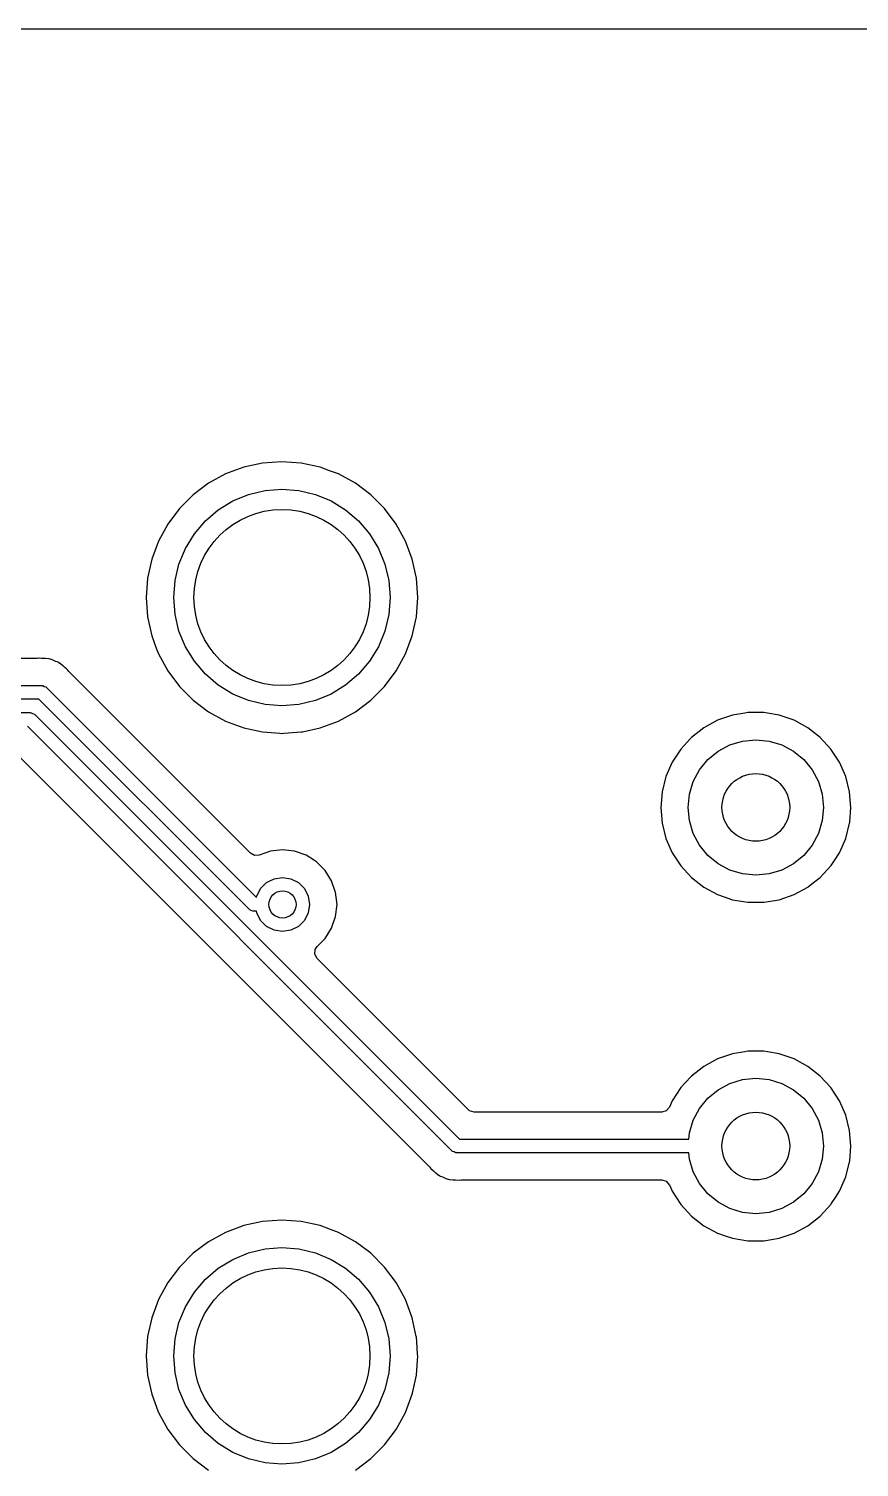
# Model space of a CAD drawing. Extents: x 0.71 to 7.56, y -5.16 to -0.79.
# Drawn here: x 5.473 to 5.956, y -1.624 to -0.787 of the extents above; entities that cross this region are included whole.
import ezdxf

# ---------------------------------------------------------------- set-up
doc = ezdxf.new("R2010")
doc.units = 0
doc.header["$MEASUREMENT"] = 0
doc.layers.add('BLACK', color=7, linetype='CONTINUOUS')

msp = doc.modelspace()

# ---------------------------------------------------------------- linework, layer by layer
at = {"layer": 'BLACK', "linetype": 'CONTINUOUS'}
for p, q in [((5.12299, -0.787421), (7.3621, -0.787421)), ((5.59783, -1.04235), (5.58728, -1.04628)), ((5.60884, -1.03995), (5.59783, -1.04235)), ((5.62008, -1.03915), (5.60884, -1.03995)), ((5.63132, -1.03995), (5.62008, -1.03915)), ((5.62008, -1.03915), (5.62008, -1.03915)), ((5.64232, -1.04235), (5.63132, -1.03995)), ((5.64771, -1.04435), (5.64232, -1.04235)), ((5.64232, -1.04235), (5.64232, -1.04235)), ((5.64232, -1.04235), (5.64232, -1.04235)), ((5.65288, -1.04628), (5.64771, -1.04435)), ((5.57739, -1.05168), (5.56837, -1.05844)), ((5.58728, -1.04628), (5.57739, -1.05168)), ((5.57739, -1.05168), (5.57739, -1.05168)), ((5.66277, -1.05168), (5.65288, -1.04628)), ((5.65288, -1.04628), (5.65288, -1.04628)), ((5.67179, -1.05844), (5.66277, -1.05168)), ((5.66277, -1.05168), (5.66277, -1.05168)), ((5.56837, -1.05844), (5.5604, -1.0664)), ((5.56837, -1.05844), (5.56837, -1.05844)), ((5.58305, -1.06715), (5.59148, -1.06198)), ((5.59148, -1.06198), (5.60061, -1.0582)), ((5.60061, -1.0582), (5.61022, -1.05589)), ((5.61022, -1.05589), (5.62008, -1.05512)), ((5.62008, -1.05512), (5.62993, -1.05589)), ((5.62993, -1.05589), (5.63954, -1.0582)), ((5.63954, -1.0582), (5.64868, -1.06198)), ((5.64868, -1.06198), (5.6571, -1.06715)), ((5.67975, -1.0664), (5.67179, -1.05844)), ((5.67179, -1.05844), (5.67179, -1.05844)), ((5.5604, -1.0664), (5.55365, -1.07542)), ((5.5604, -1.0664), (5.5604, -1.0664)), ((5.57554, -1.07357), (5.58305, -1.06715)), ((5.6571, -1.06715), (5.66462, -1.07357)), ((5.6865, -1.07542), (5.67975, -1.0664)), ((5.67975, -1.0664), (5.67975, -1.0664)), ((5.55365, -1.07542), (5.54825, -1.08531)), ((5.55365, -1.07542), (5.55365, -1.07542)), ((5.56912, -1.08108), (5.57554, -1.07357)), ((5.66462, -1.07357), (5.67104, -1.08108)), ((5.68651, -1.07542), (5.6865, -1.07542)), ((5.69007, -1.08194), (5.68651, -1.07542)), ((5.54825, -1.08531), (5.54432, -1.09586)), ((5.56395, -1.08951), (5.56912, -1.08108)), ((5.67104, -1.08108), (5.67621, -1.08951)), ((5.6919, -1.08531), (5.69007, -1.08194)), ((5.69584, -1.09586), (5.6919, -1.08531)), ((5.56017, -1.09864), (5.56395, -1.08951)), ((5.67621, -1.08951), (5.67999, -1.09864)), ((5.54432, -1.09586), (5.54192, -1.10687)), ((5.55786, -1.10826), (5.56017, -1.09864)), ((5.67999, -1.09864), (5.6823, -1.10826)), ((5.69822, -1.10678), (5.69584, -1.09586)), ((5.69584, -1.09586), (5.69584, -1.09586)), ((5.69584, -1.09586), (5.69584, -1.09586)), ((5.54192, -1.10687), (5.54112, -1.11811)), ((5.55709, -1.11811), (5.55786, -1.10826)), ((5.6823, -1.10826), (5.68307, -1.11811)), ((5.69824, -1.10687), (5.69822, -1.10678)), ((5.69904, -1.11811), (5.69824, -1.10687)), ((5.54112, -1.11811), (5.54112, -1.11811)), ((5.54112, -1.11811), (5.54192, -1.12935)), ((5.55786, -1.12796), (5.55709, -1.11811)), ((5.68307, -1.11811), (5.6823, -1.12796)), ((5.69824, -1.12935), (5.69904, -1.11811)), ((5.56017, -1.13758), (5.55786, -1.12796)), ((5.6823, -1.12796), (5.67999, -1.13758)), ((5.54192, -1.12935), (5.54432, -1.14036)), ((5.69584, -1.14036), (5.69824, -1.12935)), ((5.69824, -1.12935), (5.69824, -1.12935)), ((5.69824, -1.12935), (5.69824, -1.12935)), ((5.54432, -1.14036), (5.54432, -1.14036)), ((5.54432, -1.14036), (5.54432, -1.14036)), ((5.54432, -1.14036), (5.54699, -1.14752)), ((5.56395, -1.14671), (5.56017, -1.13758)), ((5.67999, -1.13758), (5.67621, -1.14671)), ((5.6919, -1.15091), (5.69584, -1.14036)), ((5.69584, -1.14036), (5.69584, -1.14036)), ((5.47771, -1.15352), (5.26666, -1.15352)), ((5.47875, -1.15341), (5.47771, -1.15352)), ((5.47894, -1.15337), (5.47875, -1.15341)), ((5.48028, -1.15347), (5.47894, -1.15337)), ((5.47894, -1.15337), (5.47894, -1.15337)), ((5.48097, -1.15352), (5.48028, -1.15347)), ((5.48115, -1.15352), (5.48097, -1.15352)), ((5.48177, -1.15352), (5.48115, -1.15352)), ((5.48238, -1.15361), (5.48177, -1.15352)), ((5.48255, -1.15363), (5.48238, -1.15361)), ((5.48459, -1.15378), (5.48255, -1.15363)), ((5.48477, -1.15384), (5.48459, -1.15378)), ((5.48578, -1.1541), (5.48477, -1.15384)), ((5.48596, -1.15413), (5.48578, -1.1541)), ((5.48782, -1.15498), (5.48596, -1.15413)), ((5.48596, -1.15413), (5.48596, -1.15413)), ((5.54699, -1.14752), (5.54825, -1.15091)), ((5.54825, -1.15091), (5.55365, -1.1608)), ((5.56912, -1.15514), (5.56395, -1.14671)), ((5.67621, -1.14671), (5.67104, -1.15514)), ((5.6865, -1.1608), (5.6919, -1.15091)), ((5.48798, -1.15504), (5.48782, -1.15498)), ((5.4899, -1.15576), (5.48798, -1.15504)), ((5.49005, -1.15587), (5.4899, -1.15576)), ((5.4899, -1.15576), (5.4899, -1.15576)), ((5.49095, -1.1564), (5.49005, -1.15587)), ((5.49112, -1.15648), (5.49095, -1.1564)), ((5.49266, -1.15782), (5.49112, -1.15648)), ((5.49112, -1.15648), (5.49112, -1.15648)), ((5.49112, -1.15648), (5.49112, -1.15648)), ((5.4928, -1.15793), (5.49266, -1.15782)), ((5.49304, -1.15811), (5.4928, -1.15793)), ((5.49329, -1.1583), (5.49304, -1.15811)), ((5.49373, -1.15874), (5.49329, -1.1583)), ((5.49329, -1.1583), (5.49329, -1.1583)), ((5.49386, -1.15885), (5.49373, -1.15874)), ((5.49471, -1.15959), (5.49386, -1.15885)), ((5.4954, -1.16019), (5.49471, -1.15959)), ((5.4955, -1.16035), (5.4954, -1.16019)), ((5.4954, -1.16019), (5.4954, -1.16019)), ((5.49616, -1.16116), (5.4955, -1.16035)), ((5.55003, -1.21504), (5.49616, -1.16116)), ((5.55365, -1.1608), (5.55365, -1.1608)), ((5.55365, -1.1608), (5.5604, -1.16982)), ((5.57554, -1.16265), (5.56912, -1.15514)), ((5.67104, -1.15514), (5.66462, -1.16265)), ((5.67975, -1.16982), (5.6865, -1.1608)), ((5.26402, -1.16929), (5.48036, -1.16929)), ((5.48036, -1.16929), (5.48066, -1.16939)), ((5.48066, -1.16939), (5.48097, -1.16934)), ((5.48097, -1.16934), (5.48179, -1.16976)), ((5.48179, -1.16976), (5.48267, -1.17004)), ((5.48267, -1.17004), (5.48286, -1.1703)), ((5.48286, -1.1703), (5.48314, -1.17044)), ((5.48314, -1.17044), (5.60525, -1.29256)), ((5.5604, -1.16982), (5.5604, -1.16982)), ((5.5604, -1.16982), (5.56837, -1.17778)), ((5.58305, -1.16907), (5.57554, -1.16265)), ((5.59148, -1.17424), (5.58305, -1.16907)), ((5.6571, -1.16907), (5.64868, -1.17424)), ((5.66462, -1.16265), (5.6571, -1.16907)), ((5.67179, -1.17779), (5.67975, -1.16982)), ((5.47873, -1.17717), (5.26565, -1.17717)), ((5.60091, -1.29935), (5.47873, -1.17717)), ((5.56837, -1.17778), (5.56837, -1.17779)), ((5.56837, -1.17779), (5.57739, -1.18454)), ((5.60061, -1.17802), (5.59148, -1.17424)), ((5.61022, -1.18033), (5.60061, -1.17802)), ((5.63954, -1.17802), (5.62993, -1.18033)), ((5.64868, -1.17424), (5.63954, -1.17802)), ((5.66277, -1.18454), (5.67179, -1.17779)), ((5.27992, -1.18504), (5.47362, -1.18504)), ((5.47362, -1.18504), (5.47392, -1.18514)), ((5.47392, -1.18514), (5.47424, -1.18509)), ((5.47424, -1.18509), (5.47506, -1.18551)), ((5.47506, -1.18551), (5.47594, -1.18579)), ((5.47594, -1.18579), (5.47612, -1.18605)), ((5.47612, -1.18605), (5.47641, -1.18619)), ((5.47641, -1.18619), (5.72328, -1.43307)), ((5.57739, -1.18454), (5.57739, -1.18454)), ((5.57739, -1.18454), (5.58728, -1.18994)), ((5.62008, -1.1811), (5.61022, -1.18033)), ((5.62993, -1.18033), (5.62008, -1.1811)), ((5.65288, -1.18994), (5.66277, -1.18454)), ((5.88209, -1.18652), (5.87345, -1.18949)), ((5.8893, -1.18532), (5.88209, -1.18652)), ((5.8911, -1.18502), (5.8893, -1.18532)), ((5.90024, -1.18502), (5.8911, -1.18502)), ((5.90249, -1.1854), (5.90024, -1.18502)), ((5.90925, -1.18652), (5.90249, -1.1854)), ((5.91789, -1.18949), (5.90925, -1.18652)), ((5.71887, -1.43979), (5.47199, -1.19291)), ((5.58728, -1.18994), (5.58728, -1.18994)), ((5.58728, -1.18994), (5.58728, -1.18994)), ((5.58728, -1.18994), (5.58728, -1.18994)), ((5.58728, -1.18994), (5.59783, -1.19387)), ((5.59783, -1.19387), (5.59783, -1.19387)), ((5.59783, -1.19387), (5.59783, -1.19387)), ((5.59783, -1.19387), (5.60884, -1.19627)), ((5.63205, -1.19611), (5.64232, -1.19387)), ((5.64232, -1.19387), (5.65288, -1.18994)), ((5.64232, -1.19387), (5.64232, -1.19387)), ((5.64232, -1.19387), (5.64232, -1.19387)), ((5.86541, -1.19384), (5.8582, -1.19945)), ((5.87344, -1.18949), (5.86541, -1.19384)), ((5.86541, -1.19384), (5.86541, -1.19384)), ((5.87345, -1.18949), (5.87344, -1.18949)), ((5.92593, -1.19384), (5.91789, -1.18949)), ((5.91789, -1.18949), (5.91789, -1.18949)), ((5.93314, -1.19945), (5.92593, -1.19384)), ((5.92593, -1.19384), (5.92593, -1.19384)), ((5.60884, -1.19627), (5.60884, -1.19627)), ((5.60884, -1.19627), (5.60884, -1.19627)), ((5.60884, -1.19627), (5.61883, -1.19698)), ((5.61883, -1.19698), (5.62008, -1.19707)), ((5.62008, -1.19707), (5.6212, -1.19699)), ((5.62008, -1.19707), (5.62008, -1.19707)), ((5.62008, -1.19707), (5.62008, -1.19707)), ((5.6212, -1.19699), (5.63132, -1.19627)), ((5.63132, -1.19627), (5.63205, -1.19611)), ((5.85765, -1.20005), (5.85201, -1.20618)), ((5.8582, -1.19945), (5.85765, -1.20005)), ((5.8582, -1.19945), (5.8582, -1.19945)), ((5.8582, -1.19945), (5.8582, -1.19945)), ((5.8582, -1.19945), (5.8582, -1.19945)), ((5.8738, -1.20742), (5.8806, -1.20378)), ((5.8806, -1.20378), (5.88799, -1.20154)), ((5.88799, -1.20154), (5.89567, -1.20079)), ((5.89567, -1.20079), (5.90335, -1.20154)), ((5.90335, -1.20154), (5.91074, -1.20378)), ((5.91074, -1.20378), (5.91754, -1.20742)), ((5.93933, -1.20618), (5.93314, -1.19945)), ((5.93314, -1.19945), (5.93314, -1.19945)), ((5.93314, -1.19945), (5.93314, -1.19945)), ((5.46689, -1.21011), (5.70585, -1.44907)), ((5.85201, -1.20618), (5.84701, -1.21382)), ((5.86293, -1.21828), (5.86783, -1.21232)), ((5.86783, -1.21232), (5.8738, -1.20742)), ((5.91754, -1.20742), (5.92351, -1.21232)), ((5.92351, -1.21232), (5.9284, -1.21828)), ((5.94433, -1.21382), (5.93933, -1.20618)), ((5.93933, -1.20618), (5.93933, -1.20618)), ((5.93933, -1.20618), (5.93933, -1.20618)), ((5.57515, -1.24016), (5.55003, -1.21504)), ((5.84701, -1.21382), (5.84334, -1.22219)), ((5.8593, -1.22509), (5.86293, -1.21828)), ((5.9284, -1.21828), (5.93204, -1.22509)), ((5.948, -1.22219), (5.94433, -1.21382)), ((5.84334, -1.22219), (5.8411, -1.23105)), ((5.85706, -1.23248), (5.8593, -1.22509)), ((5.93204, -1.22509), (5.93428, -1.23248)), ((5.95024, -1.23105), (5.948, -1.22219)), ((5.8411, -1.23105), (5.84034, -1.24016)), ((5.8411, -1.23105), (5.8411, -1.23105)), ((5.8563, -1.24016), (5.85706, -1.23248)), ((5.93428, -1.23248), (5.93504, -1.24016)), ((5.951, -1.24016), (5.95024, -1.23105)), ((5.95024, -1.23105), (5.95024, -1.23105)), ((5.60175, -1.26676), (5.57515, -1.24016)), ((5.84034, -1.24016), (5.84034, -1.24016)), ((5.84034, -1.24016), (5.8411, -1.24926)), ((5.85706, -1.24784), (5.8563, -1.24016)), ((5.93504, -1.24016), (5.93428, -1.24784)), ((5.95029, -1.24873), (5.951, -1.24016)), ((5.951, -1.24016), (5.951, -1.24016)), ((5.8411, -1.24926), (5.8411, -1.24926)), ((5.8411, -1.24926), (5.84334, -1.25812)), ((5.8593, -1.25522), (5.85706, -1.24784)), ((5.93428, -1.24784), (5.93204, -1.25522)), ((5.948, -1.25812), (5.95024, -1.24926)), ((5.95024, -1.24926), (5.95029, -1.24873)), ((5.84334, -1.25812), (5.84701, -1.26649)), ((5.86293, -1.26203), (5.8593, -1.25522)), ((5.86783, -1.268), (5.86293, -1.26203)), ((5.9284, -1.26203), (5.92351, -1.268)), ((5.93204, -1.25522), (5.9284, -1.26203)), ((5.94433, -1.26649), (5.948, -1.25812)), ((5.60407, -1.26805), (5.60175, -1.26676)), ((5.60682, -1.26791), (5.60407, -1.26805)), ((5.61331, -1.26564), (5.60682, -1.26791)), ((5.62037, -1.26485), (5.61331, -1.26564)), ((5.61331, -1.26564), (5.61331, -1.26564)), ((5.62742, -1.26564), (5.62037, -1.26485)), ((5.62037, -1.26485), (5.62037, -1.26485)), ((5.63413, -1.26799), (5.62742, -1.26564)), ((5.62742, -1.26564), (5.62742, -1.26564)), ((5.63902, -1.27106), (5.63413, -1.26799)), ((5.64014, -1.27177), (5.63902, -1.27106)), ((5.84701, -1.26649), (5.85201, -1.27414)), ((5.8738, -1.27289), (5.86783, -1.268)), ((5.92351, -1.268), (5.91754, -1.27289)), ((5.93948, -1.27391), (5.94134, -1.27106)), ((5.94134, -1.27106), (5.94433, -1.26649)), ((5.64516, -1.27679), (5.64014, -1.27177)), ((5.64894, -1.2828), (5.64516, -1.27679)), ((5.85201, -1.27414), (5.85201, -1.27414)), ((5.85201, -1.27414), (5.85201, -1.27414)), ((5.85201, -1.27414), (5.8582, -1.28086)), ((5.8806, -1.27653), (5.8738, -1.27289)), ((5.88799, -1.27877), (5.8806, -1.27653)), ((5.89567, -1.27953), (5.88799, -1.27877)), ((5.90335, -1.27877), (5.89567, -1.27953)), ((5.91074, -1.27653), (5.90335, -1.27877)), ((5.91754, -1.27289), (5.91074, -1.27653)), ((5.93314, -1.28086), (5.93933, -1.27414)), ((5.93933, -1.27414), (5.93948, -1.27391)), ((5.60539, -1.2917), (5.60763, -1.28731)), ((5.60763, -1.28731), (5.61111, -1.28382)), ((5.61111, -1.28382), (5.6155, -1.28159)), ((5.6155, -1.28159), (5.62037, -1.28082)), ((5.62037, -1.28082), (5.62523, -1.28159)), ((5.62523, -1.28159), (5.62962, -1.28382)), ((5.62962, -1.28382), (5.63311, -1.28731)), ((5.63311, -1.28731), (5.63534, -1.2917)), ((5.6511, -1.28897), (5.64894, -1.2828)), ((5.8582, -1.28086), (5.8582, -1.28086)), ((5.8582, -1.28086), (5.8582, -1.28086)), ((5.8582, -1.28086), (5.86541, -1.28647)), ((5.86541, -1.28647), (5.86541, -1.28648)), ((5.86541, -1.28648), (5.86541, -1.28648)), ((5.86541, -1.28648), (5.87344, -1.29082)), ((5.91789, -1.29082), (5.92593, -1.28648)), ((5.92593, -1.28648), (5.92619, -1.28628)), ((5.92619, -1.28628), (5.9293, -1.28386)), ((5.9293, -1.28386), (5.93314, -1.28086)), ((5.60525, -1.29256), (5.60539, -1.2917)), ((5.63534, -1.2917), (5.63611, -1.29656)), ((5.65129, -1.28951), (5.6511, -1.28897)), ((5.65208, -1.29656), (5.65129, -1.28951)), ((5.65129, -1.28951), (5.65129, -1.28951)), ((5.87344, -1.29082), (5.87731, -1.29215)), ((5.87731, -1.29215), (5.88209, -1.29379)), ((5.88209, -1.29379), (5.88209, -1.29379)), ((5.88209, -1.29379), (5.88209, -1.29379)), ((5.88209, -1.29379), (5.8911, -1.2953)), ((5.8911, -1.2953), (5.8911, -1.2953)), ((5.8911, -1.2953), (5.90024, -1.2953)), ((5.90024, -1.2953), (5.90925, -1.29379)), ((5.90024, -1.2953), (5.90024, -1.2953)), ((5.90925, -1.29379), (5.91789, -1.29082)), ((5.60119, -1.29949), (5.60091, -1.29935)), ((5.60138, -1.29975), (5.60119, -1.29949)), ((5.60225, -1.30003), (5.60138, -1.29975)), ((5.60307, -1.30045), (5.60225, -1.30003)), ((5.60339, -1.3004), (5.60307, -1.30045)), ((5.60369, -1.3005), (5.60339, -1.3004)), ((5.60524, -1.3005), (5.60369, -1.3005)), ((5.60539, -1.30143), (5.60524, -1.3005)), ((5.60763, -1.30582), (5.60539, -1.30143)), ((5.63534, -1.30143), (5.63311, -1.30582)), ((5.63611, -1.29656), (5.63534, -1.30143)), ((5.64894, -1.31032), (5.65129, -1.30362)), ((5.65129, -1.30362), (5.65208, -1.29656)), ((5.65129, -1.30362), (5.65129, -1.30362)), ((5.65208, -1.29656), (5.65208, -1.29656)), ((5.61111, -1.3093), (5.60763, -1.30582)), ((5.6155, -1.31154), (5.61111, -1.3093)), ((5.62037, -1.31231), (5.6155, -1.31154)), ((5.62523, -1.31154), (5.62037, -1.31231)), ((5.62962, -1.3093), (5.62523, -1.31154)), ((5.63311, -1.30582), (5.62962, -1.3093)), ((5.64516, -1.31634), (5.64894, -1.31032)), ((5.63934, -1.32279), (5.64046, -1.32104)), ((5.64046, -1.32104), (5.64278, -1.31872)), ((5.64278, -1.31872), (5.64516, -1.31634)), ((5.63914, -1.32553), (5.63934, -1.32279)), ((5.64046, -1.32795), (5.63914, -1.32553)), ((5.72839, -1.41587), (5.64046, -1.32795)), ((5.87344, -1.38634), (5.86541, -1.39069)), ((5.87345, -1.38634), (5.87344, -1.38634)), ((5.88209, -1.38337), (5.87345, -1.38634)), ((5.8893, -1.38217), (5.88209, -1.38337)), ((5.8911, -1.38187), (5.8893, -1.38217)), ((5.90024, -1.38187), (5.8911, -1.38187)), ((5.90249, -1.38225), (5.90024, -1.38187)), ((5.90925, -1.38337), (5.90249, -1.38225)), ((5.91789, -1.38634), (5.90925, -1.38337)), ((5.92593, -1.39069), (5.91789, -1.38634)), ((5.91789, -1.38634), (5.91789, -1.38634)), ((5.8582, -1.3963), (5.85765, -1.3969)), ((5.86541, -1.39069), (5.8582, -1.3963)), ((5.8582, -1.3963), (5.8582, -1.3963)), ((5.8582, -1.3963), (5.8582, -1.3963)), ((5.8582, -1.3963), (5.8582, -1.3963)), ((5.86541, -1.39069), (5.86541, -1.39069)), ((5.93314, -1.3963), (5.92593, -1.39069)), ((5.92593, -1.39069), (5.92593, -1.39069)), ((5.93933, -1.40303), (5.93314, -1.3963)), ((5.93314, -1.3963), (5.93314, -1.3963)), ((5.93314, -1.3963), (5.93314, -1.3963)), ((5.85201, -1.40303), (5.84701, -1.41068)), ((5.85765, -1.3969), (5.85201, -1.40303)), ((5.86783, -1.40917), (5.8738, -1.40427)), ((5.8738, -1.40427), (5.8806, -1.40063)), ((5.8806, -1.40063), (5.88799, -1.39839)), ((5.88799, -1.39839), (5.89567, -1.39764)), ((5.89567, -1.39764), (5.90335, -1.39839)), ((5.90335, -1.39839), (5.91074, -1.40063)), ((5.91074, -1.40063), (5.91754, -1.40427)), ((5.91754, -1.40427), (5.92351, -1.40917)), ((5.94433, -1.41068), (5.93933, -1.40303)), ((5.93933, -1.40303), (5.93933, -1.40303)), ((5.93933, -1.40303), (5.93933, -1.40303)), ((5.84701, -1.41068), (5.84538, -1.41438)), ((5.86293, -1.41514), (5.86783, -1.40917)), ((5.92351, -1.40917), (5.9284, -1.41514)), ((5.948, -1.41904), (5.94433, -1.41068)), ((5.7292, -1.41653), (5.72839, -1.41587)), ((5.73184, -1.4173), (5.7292, -1.41653)), ((5.84091, -1.4173), (5.73184, -1.4173)), ((5.84099, -1.4173), (5.84091, -1.4173)), ((5.84361, -1.41649), (5.84099, -1.4173)), ((5.84538, -1.41438), (5.84361, -1.41649)), ((5.8593, -1.42194), (5.86293, -1.41514)), ((5.9284, -1.41514), (5.93204, -1.42194)), ((5.95024, -1.4279), (5.948, -1.41904)), ((5.85669, -1.43307), (5.85706, -1.42933)), ((5.85706, -1.42933), (5.8593, -1.42194)), ((5.93204, -1.42194), (5.93428, -1.42933)), ((5.93428, -1.42933), (5.93504, -1.43701)), ((5.951, -1.43701), (5.95024, -1.4279)), ((5.95024, -1.4279), (5.95024, -1.4279)), ((5.72328, -1.43307), (5.85669, -1.43307)), ((5.93504, -1.43701), (5.93428, -1.44469)), ((5.95028, -1.44571), (5.951, -1.43701)), ((5.951, -1.43701), (5.951, -1.43701)), ((5.71915, -1.43994), (5.71887, -1.43979)), ((5.71934, -1.44019), (5.71915, -1.43994)), ((5.72022, -1.44048), (5.71934, -1.44019)), ((5.72104, -1.4409), (5.72022, -1.44048)), ((5.72135, -1.44085), (5.72104, -1.4409)), ((5.72165, -1.44094), (5.72135, -1.44085)), ((5.85669, -1.44094), (5.72165, -1.44094)), ((5.85706, -1.44469), (5.85669, -1.44094)), ((5.8593, -1.45207), (5.85706, -1.44469)), ((5.93428, -1.44469), (5.93204, -1.45207)), ((5.948, -1.45497), (5.95024, -1.44611)), ((5.95024, -1.44611), (5.95028, -1.44571)), ((5.70585, -1.44907), (5.70651, -1.44988)), ((5.70651, -1.44988), (5.70661, -1.45004)), ((5.70661, -1.45004), (5.70661, -1.45004)), ((5.70661, -1.45004), (5.70815, -1.45138)), ((5.70815, -1.45138), (5.70828, -1.4515)), ((5.70828, -1.4515), (5.70872, -1.45194)), ((5.70872, -1.45194), (5.70872, -1.45194)), ((5.70872, -1.45194), (5.70872, -1.45194)), ((5.70872, -1.45194), (5.70921, -1.45231)), ((5.70921, -1.45231), (5.70935, -1.45242)), ((5.70935, -1.45242), (5.71089, -1.45375)), ((5.71089, -1.45375), (5.71106, -1.45383)), ((5.71106, -1.45383), (5.71196, -1.45437)), ((5.71196, -1.45437), (5.71211, -1.45448)), ((5.71211, -1.45448), (5.71343, -1.45497)), ((5.71343, -1.45497), (5.71403, -1.45519)), ((5.71403, -1.45519), (5.71419, -1.45526)), ((5.86293, -1.45888), (5.8593, -1.45207)), ((5.93204, -1.45207), (5.9284, -1.45888)), ((5.94433, -1.46334), (5.948, -1.45497)), ((5.71419, -1.45526), (5.7154, -1.45581)), ((5.7154, -1.45581), (5.71605, -1.45611)), ((5.71605, -1.45611), (5.71623, -1.45614)), ((5.71623, -1.45614), (5.71724, -1.45639)), ((5.71724, -1.45639), (5.71742, -1.45646)), ((5.71742, -1.45646), (5.71946, -1.45661)), ((5.71946, -1.45661), (5.71963, -1.45662)), ((5.71963, -1.45662), (5.72024, -1.45671)), ((5.72024, -1.45671), (5.72024, -1.45671)), ((5.72024, -1.45671), (5.72086, -1.45671)), ((5.72086, -1.45671), (5.72104, -1.45672)), ((5.72104, -1.45672), (5.72307, -1.45686)), ((5.72307, -1.45686), (5.7232, -1.45684)), ((5.7232, -1.45684), (5.72326, -1.45682)), ((5.72326, -1.45682), (5.7243, -1.45671)), ((5.7243, -1.45671), (5.84091, -1.45671)), ((5.84091, -1.45671), (5.84355, -1.45749)), ((5.84355, -1.45749), (5.84535, -1.45957)), ((5.84535, -1.45957), (5.84538, -1.45963)), ((5.84538, -1.45963), (5.84556, -1.46002)), ((5.84556, -1.46002), (5.84701, -1.46334)), ((5.84701, -1.46334), (5.85201, -1.47099)), ((5.86783, -1.46485), (5.86293, -1.45888)), ((5.9284, -1.45888), (5.92351, -1.46485)), ((5.94198, -1.46694), (5.94433, -1.46334)), ((5.85201, -1.47099), (5.85201, -1.47099)), ((5.85201, -1.47099), (5.85201, -1.47099)), ((5.85201, -1.47099), (5.8582, -1.47771)), ((5.8738, -1.46974), (5.86783, -1.46485)), ((5.8806, -1.47338), (5.8738, -1.46974)), ((5.91754, -1.46974), (5.91074, -1.47338)), ((5.92351, -1.46485), (5.91754, -1.46974)), ((5.93314, -1.47771), (5.93933, -1.47099)), ((5.93933, -1.47099), (5.93954, -1.47066)), ((5.93954, -1.47066), (5.94198, -1.46694)), ((5.62008, -1.48009), (5.60884, -1.4809)), ((5.63132, -1.4809), (5.62008, -1.48009)), ((5.62008, -1.48009), (5.62008, -1.48009)), ((5.8582, -1.47771), (5.8582, -1.47771)), ((5.8582, -1.47771), (5.8582, -1.47771)), ((5.8582, -1.47771), (5.86541, -1.48333)), ((5.88799, -1.47562), (5.8806, -1.47338)), ((5.89567, -1.47638), (5.88799, -1.47562)), ((5.90335, -1.47562), (5.89567, -1.47638)), ((5.91074, -1.47338), (5.90335, -1.47562)), ((5.92593, -1.48333), (5.93314, -1.47771)), ((5.58728, -1.48723), (5.57739, -1.49263)), ((5.59783, -1.48329), (5.58728, -1.48723)), ((5.60884, -1.4809), (5.59783, -1.48329)), ((5.64232, -1.48329), (5.63132, -1.4809)), ((5.64824, -1.4855), (5.64232, -1.48329)), ((5.64232, -1.48329), (5.64232, -1.48329)), ((5.64232, -1.48329), (5.64232, -1.48329)), ((5.65288, -1.48723), (5.64824, -1.4855)), ((5.66277, -1.49263), (5.65288, -1.48723)), ((5.65288, -1.48723), (5.65288, -1.48723)), ((5.86541, -1.48333), (5.86541, -1.48333)), ((5.86541, -1.48333), (5.86541, -1.48333)), ((5.86541, -1.48333), (5.87344, -1.48767)), ((5.87344, -1.48767), (5.87775, -1.48915)), ((5.90925, -1.49064), (5.91789, -1.48767)), ((5.91789, -1.48767), (5.92593, -1.48333)), ((5.57739, -1.49263), (5.56837, -1.49938)), ((5.57739, -1.49263), (5.57739, -1.49263)), ((5.60061, -1.49915), (5.61022, -1.49684)), ((5.61022, -1.49684), (5.62008, -1.49606)), ((5.62008, -1.49606), (5.62993, -1.49684)), ((5.62993, -1.49684), (5.63954, -1.49915)), ((5.67179, -1.49938), (5.66277, -1.49263)), ((5.66277, -1.49263), (5.66277, -1.49263)), ((5.87775, -1.48915), (5.88209, -1.49064)), ((5.88209, -1.49064), (5.88209, -1.49064)), ((5.88209, -1.49064), (5.88209, -1.49064)), ((5.88209, -1.49064), (5.8911, -1.49215)), ((5.8911, -1.49215), (5.8911, -1.49215)), ((5.8911, -1.49215), (5.90024, -1.49215)), ((5.90024, -1.49215), (5.90925, -1.49064)), ((5.90024, -1.49215), (5.90024, -1.49215)), ((5.56837, -1.49938), (5.5604, -1.50735)), ((5.56837, -1.49938), (5.56837, -1.49938)), ((5.58305, -1.50809), (5.59148, -1.50293)), ((5.59148, -1.50293), (5.60061, -1.49915)), ((5.63954, -1.49915), (5.64868, -1.50293)), ((5.64868, -1.50293), (5.6571, -1.50809)), ((5.67975, -1.50735), (5.67179, -1.49938)), ((5.67179, -1.49938), (5.67179, -1.49938)), ((5.5604, -1.50735), (5.55365, -1.51637)), ((5.5604, -1.50735), (5.5604, -1.50735)), ((5.57554, -1.51451), (5.58305, -1.50809)), ((5.6571, -1.50809), (5.66462, -1.51451)), ((5.6865, -1.51637), (5.67975, -1.50735)), ((5.67975, -1.50735), (5.67975, -1.50735)), ((5.55365, -1.51637), (5.54825, -1.52625)), ((5.55365, -1.51637), (5.55365, -1.51637)), ((5.56395, -1.53046), (5.56912, -1.52203)), ((5.56912, -1.52203), (5.57554, -1.51451)), ((5.66462, -1.51451), (5.67104, -1.52203)), ((5.67104, -1.52203), (5.67621, -1.53046)), ((5.68651, -1.51637), (5.6865, -1.51637)), ((5.69185, -1.52615), (5.68651, -1.51637)), ((5.54825, -1.52625), (5.54432, -1.53681)), ((5.56017, -1.53959), (5.56395, -1.53046)), ((5.67621, -1.53046), (5.67999, -1.53959)), ((5.6919, -1.52625), (5.69185, -1.52615)), ((5.69584, -1.53681), (5.6919, -1.52625)), ((5.54432, -1.53681), (5.54192, -1.54782)), ((5.6982, -1.54767), (5.69584, -1.53681)), ((5.69584, -1.53681), (5.69584, -1.53681)), ((5.69584, -1.53681), (5.69584, -1.53681)), ((5.55786, -1.5492), (5.56017, -1.53959)), ((5.67999, -1.53959), (5.6823, -1.5492)), ((5.54192, -1.54782), (5.54112, -1.55906)), ((5.55709, -1.55906), (5.55786, -1.5492)), ((5.6823, -1.5492), (5.68307, -1.55906)), ((5.69824, -1.54782), (5.6982, -1.54767)), ((5.69869, -1.5541), (5.69824, -1.54782)), ((5.69898, -1.55826), (5.69869, -1.5541)), ((5.54112, -1.55906), (5.54112, -1.55906)), ((5.54112, -1.55906), (5.54192, -1.57029)), ((5.55786, -1.56891), (5.55709, -1.55906)), ((5.68307, -1.55906), (5.6823, -1.56891)), ((5.69824, -1.57029), (5.69904, -1.55906)), ((5.69904, -1.55906), (5.69898, -1.55826)), ((5.54192, -1.57029), (5.54432, -1.5813)), ((5.56017, -1.57852), (5.55786, -1.56891)), ((5.6823, -1.56891), (5.67999, -1.57852)), ((5.69598, -1.58068), (5.69824, -1.57029)), ((5.69824, -1.57029), (5.69824, -1.57029)), ((5.69824, -1.57029), (5.69824, -1.57029)), ((5.56395, -1.58765), (5.56017, -1.57852)), ((5.67999, -1.57852), (5.67621, -1.58765)), ((5.69584, -1.5813), (5.69598, -1.58068)), ((5.54432, -1.5813), (5.54432, -1.5813)), ((5.54432, -1.5813), (5.54432, -1.5813)), ((5.54432, -1.5813), (5.54791, -1.59094)), ((5.56912, -1.59608), (5.56395, -1.58765)), ((5.67621, -1.58765), (5.67104, -1.59608)), ((5.6919, -1.59186), (5.69584, -1.5813)), ((5.54791, -1.59094), (5.54825, -1.59186)), ((5.54825, -1.59186), (5.55365, -1.60174)), ((5.57554, -1.6036), (5.56912, -1.59608)), ((5.67104, -1.59608), (5.66462, -1.6036)), ((5.6865, -1.60174), (5.6919, -1.59186)), ((5.55365, -1.60174), (5.55365, -1.60174)), ((5.55365, -1.60174), (5.5604, -1.61076)), ((5.58305, -1.61002), (5.57554, -1.6036)), ((5.66462, -1.6036), (5.6571, -1.61002)), ((5.67975, -1.61076), (5.6865, -1.60174)), ((5.5604, -1.61076), (5.5604, -1.61076)), ((5.5604, -1.61076), (5.56837, -1.61873)), ((5.59148, -1.61518), (5.58305, -1.61002)), ((5.6571, -1.61002), (5.64868, -1.61518)), ((5.67179, -1.61873), (5.67975, -1.61076)), ((5.56837, -1.61873), (5.56837, -1.61873)), ((5.56837, -1.61873), (5.57739, -1.62548)), ((5.60061, -1.61896), (5.59148, -1.61518)), ((5.61022, -1.62127), (5.60061, -1.61896)), ((5.62008, -1.62205), (5.61022, -1.62127)), ((5.62993, -1.62127), (5.62008, -1.62205)), ((5.63954, -1.61896), (5.62993, -1.62127)), ((5.64868, -1.61518), (5.63954, -1.61896)), ((5.66277, -1.62548), (5.67179, -1.61873))]:
    msp.add_line(p, q, dxfattribs=at)
at = {"layer": 'BLACK'}
for centre, radius in [((5.62008, -1.11811), 0.051181), ((5.89567, -1.24016), 0.019685), ((5.62037, -1.29656), 0.007874), ((5.89567, -1.43701), 0.019685), ((5.62008, -1.55906), 0.051181)]:
    msp.add_circle(centre, radius, dxfattribs=at)

doc.saveas('drawing.dxf')
